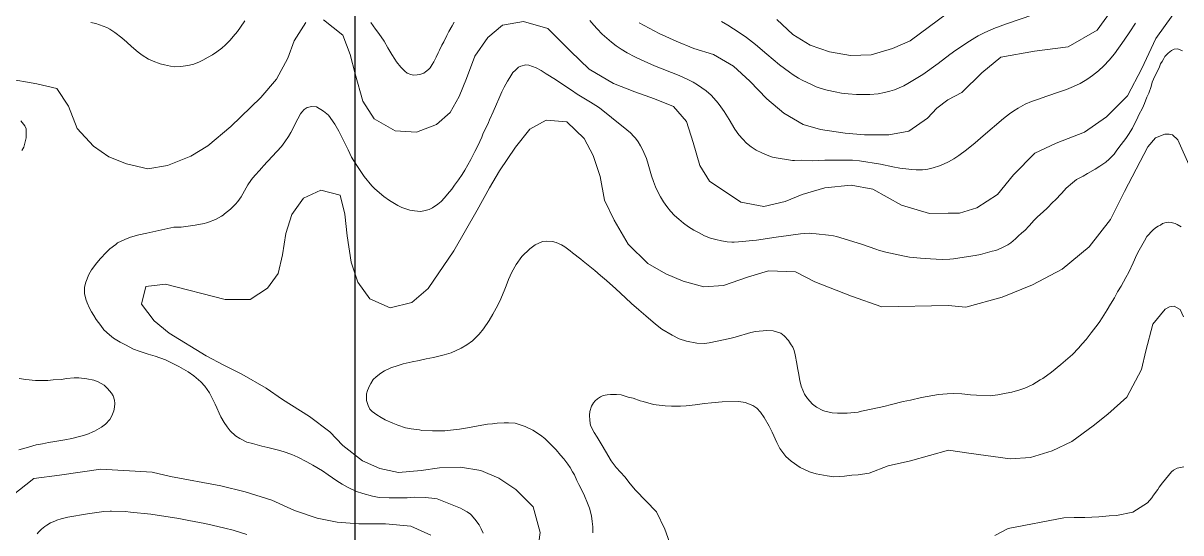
# Model space of a CAD drawing. Header units: metres. Extents: x 548946 to 557077, y 1838800 to 1845419.
# Drawn here: x 552815 to 553460, y 1843517 to 1843801 of the extents above; entities that cross this region are included whole.
import ezdxf

# ---------------------------------------------------------------- set-up
doc = ezdxf.new("R2010")
doc.units = ezdxf.units.M
doc.header["$LTSCALE"] = 28
for name, color, linetype, lineweight in [('1', 7, 'Continuous', 13), ('2', 7, 'Continuous', 13), ('60', 7, 'Continuous', 25)]:
    doc.layers.add(name, color=color, linetype=linetype, lineweight=lineweight)

msp = doc.modelspace()

# ---------------------------------------------------------------- linework, layer by layer
at = {"layer": '1'}
for points in [[(553158.35, 1843801.35), (553169.42, 1843795.31), (553178.88, 1843791.02), (553188.81, 1843787.03), (553199.7, 1843783.67), (553210.83, 1843777.13), (553219.86, 1843768.81), (553229.31, 1843759), (553238.81, 1843750.99), (553249.65, 1843744.68), (553259.33, 1843741.82), (553273.14, 1843739.81), (553283.89, 1843738.86), (553297.46, 1843738.88), (553308.62, 1843741.06), (553318.98, 1843748.22), (553324.07, 1843753.81), (553330.23, 1843758.44), (553338.12, 1843762.49), (553349.3, 1843773.54), (553359.74, 1843782.2), (553378.62, 1843785.6), (553397.25, 1843787.84), (553413.57, 1843797.22), (553429.01, 1843818.85)], [(552982.39, 1843802.96), (552993.1, 1843794.46), (552997.16, 1843783.65), (552999.92, 1843772.94), (553004.36, 1843757.7), (553010.6, 1843747.9), (553022.27, 1843741.17), (553034.13, 1843740.48), (553045.3, 1843744.71), (553052.87, 1843751.34), (553057.87, 1843760.24), (553061.97, 1843770.32), (553066.71, 1843782.65), (553073.84, 1843793.07), (553082.03, 1843799.9), (553093.83, 1843802.03), (553107.33, 1843798.19), (553119.94, 1843785.42), (553130.44, 1843775.47), (553143.9, 1843767.54), (553155.84, 1843762.88), (553166.79, 1843759.01), (553177.4, 1843754.72), (553184.62, 1843746.45), (553188.4, 1843734.71), (553192.05, 1843721.93), (553197.53, 1843713.21), (553214.89, 1843701.49), (553227.71, 1843699.12), (553239.71, 1843701.77), (553249, 1843705.66), (553261.64, 1843709.41), (553276.45, 1843710.98), (553288.49, 1843708.77), (553304.51, 1843699.72), (553320.1, 1843695.17), (553330.39, 1843695.32), (553336.84, 1843695.26), (553346.48, 1843698.29), (553357.97, 1843705.73), (553366.9, 1843716.73), (553378.73, 1843728.71), (553390.55, 1843734.25), (553406.38, 1843740.36), (553418.7, 1843748.96), (553430.31, 1843760.56), (553438.45, 1843775.77), (553446.19, 1843792.54), (553455.63, 1843805.65)], [(553204.09, 1843802.01), (553207.73, 1843799.92), (553214.04, 1843795.9), (553217.98, 1843793.13), (553223.04, 1843789.17), (553229.49, 1843783.85), (553236.53, 1843777.87), (553242.01, 1843773.78), (553244.01, 1843772.37), (553247.06, 1843770.43), (553249.05, 1843769.36), (553254.24, 1843766.87), (553256.91, 1843765.74), (553259.65, 1843764.81), (553263.05, 1843763.86), (553267.52, 1843762.81), (553271.09, 1843762.22), (553274.71, 1843761.8), (553279.42, 1843761.45), (553283.09, 1843761.36), (553286.76, 1843761.45), (553291.47, 1843761.82), (553295.05, 1843762.45), (553297.89, 1843763.16), (553300.6, 1843764.01), (553303.21, 1843765.01), (553305.7, 1843766.18), (553308.04, 1843767.43), (553316.25, 1843772.55), (553324.91, 1843778.66), (553331.32, 1843783.62), (553334.8, 1843786.11), (553342.3, 1843791.14), (553345.36, 1843793.02), (553347.14, 1843794.01), (553350.5, 1843795.7), (553355.88, 1843798.06), (553362.87, 1843800.64), (553377.66, 1843805.71)], [(552805.62, 1843770.28), (552822.61, 1843767.36), (552833.8, 1843764.67), (552840.3, 1843754.91), (552845.18, 1843742.53), (552854.13, 1843732.66), (552862.75, 1843726.74), (552872.55, 1843722.86), (552884.53, 1843720.01), (552895.46, 1843721.9), (552908.46, 1843726.98), (552917.91, 1843732.8), (552930.78, 1843743.5), (552947.51, 1843759.64), (552956.19, 1843769.98), (552962.42, 1843781.59), (552966.04, 1843791.35), (552972.44, 1843801.44)], [(552852.69, 1843801.5), (552855.45, 1843800.92), (552861.59, 1843798.72), (552863.3, 1843797.72), (552866, 1843795.94), (552869.93, 1843792.99), (552872.7, 1843790.61), (552875.38, 1843788.13), (552879.13, 1843784.96), (552881.22, 1843783.31), (552884.86, 1843781.13), (552887.38, 1843780.02), (552891.35, 1843778.48), (552893.81, 1843777.96), (552897.18, 1843777.25), (552899.52, 1843776.82), (552902.9, 1843777.01), (552905.46, 1843777.3), (552907.6, 1843777.75), (552910.03, 1843778.32), (552913.18, 1843779.58), (552915.17, 1843780.51), (552918.08, 1843782.14), (552920.52, 1843783.42), (552922.93, 1843785.09), (552925.68, 1843787.2), (552927.67, 1843789.02), (552930.35, 1843791.72), (552932.03, 1843793.61), (552934.49, 1843796.49), (552936.02, 1843798.86), (552938.61, 1843802.35)], [(553008.77, 1843801.4), (553011.39, 1843797.71), (553013.26, 1843795.33), (553016.14, 1843791.07), (553018.26, 1843787.42), (553020.39, 1843783.57), (553022.09, 1843780.97), (553022.95, 1843779.57), (553025.47, 1843776.67), (553027.74, 1843774.33), (553029.06, 1843773.28), (553030.94, 1843772.5), (553032.47, 1843772.18), (553034.55, 1843772.32), (553036.13, 1843772.5), (553038.23, 1843773.34), (553039.26, 1843773.95), (553040.81, 1843775.23), (553041.79, 1843776.24), (553042.97, 1843778.17), (553043.9, 1843779.57), (553045.1, 1843782.2), (553046.23, 1843784.53), (553046.95, 1843786.11), (553048.23, 1843788.85), (553049.41, 1843790.78), (553051.1, 1843794.27), (553052.26, 1843796.4), (553053.97, 1843799.69), (553055.24, 1843801.73)], [(553130.83, 1843802.55), (553132.99, 1843799.99), (553134.79, 1843798.02), (553137.69, 1843795.03), (553140.17, 1843792.7), (553142.76, 1843790.55), (553145.44, 1843788.55), (553148.23, 1843786.69), (553151.64, 1843784.63), (553155.91, 1843782.3), (553159.34, 1843780.65), (553166.88, 1843777.33), (553180.58, 1843771.92), (553185.78, 1843769.58), (553188.3, 1843768.26), (553190.81, 1843766.78), (553193.26, 1843765.15), (553195.6, 1843763.37), (553198.3, 1843760.98), (553199.95, 1843759.3), (553202.36, 1843756.49), (553203.8, 1843754.56), (553205.54, 1843752.01), (553208.46, 1843747.39), (553211.56, 1843742.11), (553213.85, 1843738.97), (553215.95, 1843736.52), (553218.16, 1843734.25), (553220.64, 1843732.2), (553223.53, 1843730.41), (553226.6, 1843728.86), (553229.61, 1843727.54), (553232.61, 1843726.53), (553235.68, 1843725.88), (553241.5, 1843724.94), (553243.63, 1843724.67), (553244.79, 1843724.62), (553248.98, 1843724.77), (553255.11, 1843724.5), (553261.81, 1843724.93), (553266.74, 1843724.86), (553273.24, 1843724.9), (553277.13, 1843724.77)], [(553277.13, 1843724.77), (553281.02, 1843724.41), (553292.66, 1843722.69), (553299.54, 1843721.08), (553303.58, 1843720.41), (553310.12, 1843719.67), (553312.62, 1843719.48), (553316.18, 1843719.5), (553319.03, 1843719.85), (553322.04, 1843720.54), (553325.68, 1843721.69), (553327.88, 1843722.55), (553330.68, 1843723.9), (553333.58, 1843725.61), (553336.38, 1843727.46), (553340.71, 1843730.65), (553345.52, 1843734.53), (553349.89, 1843738.39), (553361.21, 1843748.01), (553364.63, 1843750.62), (553367, 1843752.24), (553369.47, 1843753.79), (553373.44, 1843755.98), (553376.92, 1843757.54), (553380.71, 1843758.88), (553385.48, 1843760.41), (553392.45, 1843762.79), (553396.42, 1843764.19), (553400.32, 1843765.75), (553404.04, 1843767.56), (553406.82, 1843769.15), (553408.32, 1843770.1), (553410.94, 1843771.94), (553414.15, 1843774.51), (553417.24, 1843777.34), (553420.2, 1843780.49), (553423.06, 1843784.03), (553428.51, 1843791.59), (553431.7, 1843796.33), (553434.77, 1843801.09)], [(553465.35, 1843720.84), (553458.35, 1843736.17), (553455.46, 1843739.02), (553453.65, 1843739.38), (553451.13, 1843739.38), (553446.07, 1843737.24), (553441.74, 1843732.24), (553428.69, 1843707.31), (553420.86, 1843691.86), (553408.97, 1843676.65), (553393.93, 1843664.14), (553377.37, 1843655.43), (553360.6, 1843648.63), (553340.38, 1843642.93), (553330.51, 1843643.97), (553293.5, 1843643.28), (553276.51, 1843649.23), (553256.21, 1843657.03), (553245.31, 1843662.7), (553230.27, 1843663.15), (553218.62, 1843659.77), (553205.31, 1843655.17), (553194.26, 1843654.29), (553182.75, 1843657.45), (553173.18, 1843661.61), (553163.04, 1843667.36), (553152.07, 1843678.15), (553144.26, 1843691.48), (553139.02, 1843702.53), (553136.48, 1843715.82), (553132.58, 1843727.42), (553127.52, 1843736.96), (553118.02, 1843746.12), (553106.37, 1843747.09), (553097.34, 1843742.09), (553089.39, 1843732.08), (553080.52, 1843718.89), (553074.82, 1843709.4), (553068.03, 1843697.09), (553055.01, 1843674.33), (553040.63, 1843653.34), (553031.52, 1843645.63), (553019.44, 1843642.58), (553008.1, 1843647.69), (553001.4, 1843656.91), (552997.82, 1843668.03), (552995.49, 1843682.76), (552994.25, 1843694.78), (552991.62, 1843705.37), (552980.93, 1843708.12), (552971.19, 1843703.67), (552964.67, 1843694.6), (552961.39, 1843684.1), (552959.55, 1843672.23), (552957.17, 1843661.71)], [(553242.64, 1843622.52), (553243.85, 1843620.67), (553244.56, 1843618.85), (553245.23, 1843616.53), (553246.07, 1843611.74), (553246.45, 1843609.29), (553246.97, 1843606.55), (553247.77, 1843602.16), (553248.52, 1843599.05), (553250.33, 1843594.57), (553252.01, 1843592.16), (553254.86, 1843589), (553257.04, 1843587.45), (553260.66, 1843585.47), (553261.8, 1843585.1), (553265.89, 1843584.17), (553268.81, 1843584.01), (553274.19, 1843584.02), (553280.21, 1843584.61), (553282.16, 1843585.04), (553288.4, 1843586.35), (553294.52, 1843587.75), (553298.79, 1843588.83), (553305.29, 1843590.48), (553309.38, 1843591.34), (553315.5, 1843592.74), (553325.09, 1843594.44), (553329.84, 1843594.78), (553333.21, 1843594.97), (553338.03, 1843594.72), (553342.87, 1843594.28), (553346.2, 1843593.96), (553353.91, 1843593.75), (553358.15, 1843594.13), (553362.84, 1843595.07), (553365.86, 1843595.71), (553370.41, 1843596.93), (553373.19, 1843597.95), (553377.54, 1843600.04), (553381.64, 1843602.51), (553383.15, 1843603.28), (553387.94, 1843606.82), (553393.24, 1843611.02), (553397.15, 1843614.36), (553399.68, 1843616.65), (553403.07, 1843620.23), (553405.18, 1843622.66), (553407.3, 1843625.1), (553410.18, 1843628.72), (553412.68, 1843632.11), (553414.52, 1843634.41), (553416.22, 1843637), (553418.98, 1843641.61), (553420.92, 1843644.72), (553423.12, 1843648.17), (553424.84, 1843651.46), (553426.86, 1843654.68), (553429.5, 1843659.58), (553431.15, 1843662.56), (553433.46, 1843667.71), (553435.63, 1843672.25), (553436.94, 1843674.8), (553438.44, 1843677.36), (553439.83, 1843680.02), (553441.16, 1843682.36), (553444.54, 1843685.94), (553446.01, 1843687.11), (553447.49, 1843688.08), (553448.71, 1843688.72), (553449.92, 1843689.55), (553451.84, 1843690.17), (553453.42, 1843690.35), (553454.64, 1843690.09), (553456.99, 1843689.66), (553458.15, 1843689.1), (553460.3, 1843687.75)], [(553103.35, 1843571.86), (553099.05, 1843574.56), (553094.82, 1843576.67), (553091.92, 1843577.53), (553089.23, 1843578.42), (553085.5, 1843578.7), (553083.01, 1843578.71), (553079.16, 1843578.37), (553076.59, 1843578.07), (553073.73, 1843577.85), (553068.54, 1843576.95), (553063.75, 1843576.11), (553058.08, 1843575.06), (553056.59, 1843574.99), (553051.27, 1843574.38), (553049.89, 1843574.22), (553045.71, 1843574.14), (553043.11, 1843574.24), (553037.19, 1843574.46), (553035.77, 1843574.7), (553031.21, 1843575.28), (553028.14, 1843575.92), (553023.78, 1843577.42), (553021.06, 1843578.5), (553016.77, 1843580.31), (553014.42, 1843581.64), (553012.16, 1843583.07), (553009.55, 1843584.97), (553008.1, 1843586.3), (553007.17, 1843588.29), (553006.26, 1843590.98), (553006.23, 1843594.77), (553006.81, 1843596.63), (553007.92, 1843599.15), (553008.66, 1843600.54), (553010.01, 1843602.69), (553011.63, 1843604.27), (553014.29, 1843606.27), (553016.43, 1843607.61), (553019.85, 1843609.2), (553023.89, 1843610.46), (553026.78, 1843611.39), (553031.72, 1843612.66), (553035.64, 1843613.3), (553039.62, 1843614.26), (553043.63, 1843615.02), (553049.64, 1843616.5), (553053.41, 1843617.63), (553059, 1843620.17), (553062.28, 1843622.04), (553065.32, 1843624.28), (553069.18, 1843628.02), (553071.45, 1843630.87), (553074.7, 1843635.63), (553076.7, 1843639.06), (553079.51, 1843644.17), (553081.09, 1843647.74), (553083.38, 1843653.09), (553084.07, 1843654.87), (553085.46, 1843658.42), (553087.29, 1843662.52), (553089.79, 1843666.8), (553092.89, 1843671.15), (553097.27, 1843675.54), (553100.31, 1843677.78), (553104.4, 1843679.55), (553106.76, 1843679.82), (553109.98, 1843679.59), (553112.04, 1843679.03), (553114.98, 1843677.77), (553116.91, 1843676.59), (553119.76, 1843674.32), (553121.19, 1843673.19), (553125.67, 1843669.81), (553127.1, 1843668.67), (553133.49, 1843663.42), (553136.8, 1843660.6), (553140.12, 1843657.79), (553145.23, 1843653.19), (553150.59, 1843648.21), (553154.04, 1843645.11), (553158.15, 1843641.49), (553161.93, 1843638.13), (553167.35, 1843633.47), (553170.95, 1843630.78), (553176.72, 1843627.45), (553180.64, 1843625.41), (553184.59, 1843624.06), (553190.4, 1843623.03), (553194.71, 1843622.83), (553197.27, 1843623.12), (553208.87, 1843625.54), (553211.67, 1843626.36), (553220.46, 1843628.87), (553223.09, 1843629.47), (553229.31, 1843630.08), (553232.92, 1843629.89), (553237.17, 1843628.48), (553239.04, 1843627), (553241.43, 1843624.38), (553242.64, 1843622.52)], [(552957.17, 1843661.71), (552951.18, 1843653.59), (552941.53, 1843647.23), (552927.56, 1843647.3), (552894.3, 1843655.79), (552883.42, 1843654.54), (552880.96, 1843644.78), (552888.04, 1843635.47), (552896.39, 1843628.61), (552916.93, 1843615.97), (552926.75, 1843610.69), (552936.81, 1843605.7), (552950.38, 1843597.9), (552959.43, 1843591.63), (552974.62, 1843582.1), (552985.97, 1843573.54), (552993.11, 1843566.03), (553004.08, 1843557.55), (553013.79, 1843553.28), (553024.17, 1843551.01), (553036.73, 1843552.06), (553047.07, 1843553.51), (553058.68, 1843553.94), (553070.05, 1843552.04), (553080.01, 1843547.8), (553089.45, 1843541.45), (553099.27, 1843531.81), (553103.09, 1843517.52), (553101.3, 1843503.99)], [(553461.68, 1843637.72), (553459.7, 1843641.63), (553456.41, 1843643.59), (553453.77, 1843643.27), (553451.46, 1843641.96), (553444.54, 1843633.47), (553440.58, 1843618.79), (553438.22, 1843608.26), (553430.03, 1843593), (553419.48, 1843583.53), (553411.24, 1843577), (553399.37, 1843568.19), (553388.49, 1843562.97), (553376.29, 1843559.38), (553365.03, 1843558.55), (553342.01, 1843561.82), (553330.72, 1843563.34), (553309.51, 1843557.55), (553296.96, 1843554.74), (553286.48, 1843550.61), (553280.32, 1843549.72), (553276.74, 1843549.5), (553272.73, 1843548.94), (553266.79, 1843548.55), (553262.94, 1843549.06), (553256.84, 1843550.16), (553253.09, 1843551.44), (553247.9, 1843553.69), (553243.04, 1843557.21), (553240.07, 1843559.91), (553236.73, 1843564.27), (553235.01, 1843567.68), (553232.37, 1843573.35), (553230.73, 1843576.86), (553227.91, 1843581.66), (553225.96, 1843584.57), (553223.81, 1843586.79), (553221.64, 1843588.34), (553217.29, 1843589.93), (553213.89, 1843590.58), (553204.44, 1843590.26), (553198.62, 1843589.79), (553194.58, 1843589.42), (553189.44, 1843588.73), (553184.49, 1843588.07), (553181.37, 1843588), (553176.25, 1843587.98), (553172.73, 1843588.06), (553167.82, 1843588.73), (553166.27, 1843588.93), (553160.4, 1843590.53), (553158.84, 1843590.92), (553154.98, 1843592.28), (553152.07, 1843592.9), (553148.32, 1843594.18), (553145.55, 1843594.34), (553142.32, 1843594.35), (553140.45, 1843594.13), (553138.12, 1843593.77), (553136.77, 1843593.14), (553135, 1843591.99), (553133.8, 1843590.9)], [(553133.8, 1843590.9), (553132.78, 1843589.84), (553131.77, 1843587.92), (553130.7, 1843584.86), (553130.54, 1843582.94), (553130.69, 1843579.92), (553131.2, 1843577.14), (553133.17, 1843573.19), (553134.88, 1843570.63), (553137.69, 1843566.02), (553139.57, 1843562.82), (553142.75, 1843557.4), (553145.53, 1843553.83), (553150.21, 1843548.58), (553153.31, 1843544.76), (553156.27, 1843541.21), (553167.99, 1843529.05), (553172.5, 1843519.44), (553176.01, 1843509.7)], [(553132.43, 1843517.41), (553132.36, 1843520.69), (553132.11, 1843523.76), (553131.66, 1843526.8), (553130.57, 1843531.06), (553129.55, 1843533.84), (553127.79, 1843537.93), (553126.6, 1843540.49), (553124.66, 1843544.36), (553123.6, 1843546.63), (553122.15, 1843549.76), (553121.15, 1843551.44), (553119.79, 1843553.78), (553118.58, 1843555.64), (553116.34, 1843558.67), (553114.51, 1843560.66), (553111.98, 1843563.56), (553109.48, 1843566.27), (553105.77, 1843569.94), (553103.35, 1843571.86)], [(553461.81, 1843554.2), (553459.87, 1843553.78), (553458.12, 1843553.38), (553455.95, 1843552.24), (553454.95, 1843551.42), (553449.87, 1843545.25), (553448.06, 1843542.75), (553447.21, 1843541.46), (553444.87, 1843538.3), (553443.94, 1843536.89), (553441.56, 1843534.12), (553433.28, 1843528.89), (553424.2, 1843527.15), (553420.23, 1843526.89), (553414.41, 1843526.33), (553410.45, 1843526.07), (553406.57, 1843525.93), (553400.68, 1843525.95), (553394.93, 1843525.69), (553363.91, 1843519.79), (553356.47, 1843515.86)], [(552808.41, 1843537.91), (552820.88, 1843547.65), (552835.32, 1843549.6), (552858.29, 1843552.85), (552886.81, 1843551.15), (552897.08, 1843548.74), (552925.21, 1843543.64), (552938.66, 1843540.31), (552953.55, 1843535.61), (552966.14, 1843529.75), (552978.91, 1843525.58), (552990.05, 1843523.4), (553002.09, 1843522.34), (553016.82, 1843522.36), (553030.94, 1843521.04), (553042.26, 1843516.18)], [(552822.74, 1843516.81), (552823.6, 1843517.8), (552825.26, 1843519.46), (552827.1, 1843520.94), (552828.19, 1843521.68), (552830.32, 1843522.89), (552832.57, 1843523.91), (552833.85, 1843524.41), (552836.21, 1843525.17), (552839.98, 1843526.08), (552850.83, 1843527.91), (552859.86, 1843529.2), (552863.42, 1843529.54), (552864.26, 1843529.56), (552871.95, 1843529.23), (552874.84, 1843528.93), (552886.21, 1843527.72), (552901.68, 1843525.36), (552907.37, 1843524.34), (552916.27, 1843522.61), (552920.35, 1843521.76), (552927.36, 1843520.09), (552931.98, 1843518.83), (552939.62, 1843516.46)]]:
    msp.add_lwpolyline(points, dxfattribs=at)
at = {"layer": '2'}
for points in [[(553330.11, 1843806.74), (553309.26, 1843791.35), (553299.38, 1843787.02), (553287.61, 1843783.49), (553276, 1843783.06), (553264.36, 1843785.18), (553253.55, 1843788.94)], [(553253.55, 1843788.94), (553243.92, 1843794.75), (553234.89, 1843803.07)], [(553461.04, 1843785.75), (553459.75, 1843786.27), (553458.17, 1843786.85), (553456.48, 1843786.66), (553454.86, 1843785.9), (553453.03, 1843784.46), (553452.27, 1843783.71), (553451.17, 1843782.54), (553450.63, 1843781.43), (553449.68, 1843779.81), (553448.79, 1843778.47), (553448.13, 1843776.78), (553446.68, 1843773.68), (553445.69, 1843771.57), (553444.18, 1843768.17), (553443.5, 1843765.82), (553442.3, 1843762.17), (553441.15, 1843759.86), (553439.85, 1843756.3), (553438.81, 1843753.71), (553436.77, 1843750.06), (553435.63, 1843747.56)], [(553211.23, 1843679.21), (553209.87, 1843679.23), (553207.37, 1843679.47), (553204.19, 1843679.98), (553201.06, 1843680.62), (553197.94, 1843681.51), (553194.76, 1843682.8), (553191.63, 1843684.33), (553188.67, 1843685.94), (553185.83, 1843687.72), (553183.04, 1843689.74), (553180.41, 1843691.91), (553178, 1843694.12), (553175.79, 1843696.45), (553173.74, 1843698.97), (553171.86, 1843701.63), (553170.2, 1843704.34), (553168.71, 1843707.13), (553167.39, 1843710.02), (553166.21, 1843713.01), (553165.18, 1843716.14), (553163.32, 1843722.56), (553162.28, 1843725.8), (553160.95, 1843729.09), (553159.76, 1843731.58), (553159.05, 1843732.86), (553157.69, 1843735), (553156.16, 1843737), (553155.23, 1843738.08), (553153.37, 1843740), (553151.39, 1843741.78), (553150.29, 1843742.67), (553149.59, 1843743.17), (553136.19, 1843754.04), (553134.15, 1843755.3), (553131.05, 1843757.04), (553128.27, 1843758.72), (553123.75, 1843761.59), (553120.61, 1843763.73), (553115.21, 1843767.3), (553111.55, 1843769.68), (553106.39, 1843772.88), (553103.69, 1843774.66), (553100.93, 1843776.14), (553096.76, 1843777.66), (553095.14, 1843777.88), (553092.23, 1843777.15), (553091.01, 1843776.51), (553089.28, 1843775.01), (553087.95, 1843773.56), (553086.16, 1843770.86), (553084.9, 1843768.82), (553083.09, 1843765.42), (553081.79, 1843762.88), (553080.05, 1843758.89), (553078.68, 1843756.04), (553076.88, 1843751.74), (553074.9, 1843747.22), (553074.27, 1843745.75), (553071.22, 1843739.22), (553070.51, 1843737.64), (553068.36, 1843732.9), (553066.72, 1843729.72), (553064.44, 1843725.27), (553062.7, 1843722.17)], [(553062.7, 1843722.17), (553061.04, 1843719.19), (553059.61, 1843716.93), (553057.56, 1843713.9), (553055.31, 1843710.85), (553053.96, 1843708.7), (553051.39, 1843705.91), (553049.73, 1843703.83), (553047.85, 1843701.92), (553046.04, 1843700.31), (553043.07, 1843698.37), (553041.19, 1843697.36), (553038.28, 1843696.63), (553036.42, 1843696.32), (553033.09, 1843696.63), (553030.55, 1843697.04), (553026.1, 1843698.43), (553023.77, 1843699.56), (553019.06, 1843702.41), (553016.01, 1843704.66), (553010.93, 1843708.87), (553009.35, 1843710.48), (553004.96, 1843715.77), (553000.86, 1843721.88), (552998.04, 1843726.45), (552996.08, 1843730.52), (552992.95, 1843736.94), (552990.99, 1843741.01), (552988.74, 1843744.94), (552985.09, 1843749.82), (552982.33, 1843752.19), (552978.38, 1843754.44), (552975.94, 1843754.76), (552973.21, 1843754.24), (552971.55, 1843753.06), (552970.22, 1843751.61), (552969.63, 1843750.64), (552966.58, 1843745), (552966.02, 1843743.84), (552964.23, 1843740.24), (552962.88, 1843738.09), (552960.84, 1843735.07), (552958.94, 1843732.45), (552948.76, 1843721.52), (552948.19, 1843720.83), (552942.78, 1843714.86), (552941.8, 1843713.57), (552940.17, 1843711.07), (552936.41, 1843704.46), (552934.64, 1843701.83), (552933.36, 1843700.33), (552930.51, 1843697.53), (552927.27, 1843694.92), (552926.36, 1843694.28), (552925.45, 1843693.68), (552922.11, 1843691.83), (552918.33, 1843690.35), (552917.14, 1843689.99), (552915.89, 1843689.65), (552910.83, 1843688.59), (552905.67, 1843687.85), (552903.08, 1843687.61), (552898.87, 1843687.49), (552883.98, 1843684.14), (552879.42, 1843683.33)], [(552813.64, 1843746.68), (552815.17, 1843744.96), (552815.94, 1843744), (552816.72, 1843742.19), (552816.72, 1843740.48), (552816.61, 1843737.33), (552816.2, 1843735.1), (552815.31, 1843732.05), (552814.3, 1843730.13)], [(553435.63, 1843747.56), (553433.77, 1843743.93), (553433.25, 1843742.64), (553430.99, 1843739.16), (553429.44, 1843736.99), (553426.89, 1843733.57), (553424.51, 1843730.35), (553422.96, 1843728.18), (553420.24, 1843725.41), (553418.24, 1843723.76), (553414.9, 1843721.48), (553412.43, 1843719.86), (553408.15, 1843717.48), (553405.68, 1843715.87), (553402, 1843714.02), (553399.74, 1843712.25), (553396.29, 1843709.2), (553393.85, 1843706.54), (553390.03, 1843702.6), (553388.82, 1843701.51), (553385.69, 1843698.21), (553383.37, 1843696.15), (553380.19, 1843693.22), (553378.41, 1843691.4), (553375.55, 1843688.23), (553373.08, 1843685.77), (553371.52, 1843684.45), (553369.47, 1843682.51), (553368.02, 1843681.11), (553365.42, 1843678.91), (553363.66, 1843677.76), (553361.87, 1843676.8), (553359.98, 1843675.92), (553357.09, 1843674.64), (553354.97, 1843674.11), (553349.81, 1843672.76), (553348.54, 1843672.24), (553345.57, 1843671.71), (553341.82, 1843671.28), (553333.48, 1843669.83), (553331.31, 1843669.69), (553327.56, 1843669.57), (553323.82, 1843669.66), (553320.68, 1843669.84), (553314.95, 1843670.23), (553311, 1843670.62), (553308.88, 1843670.91), (553305.17, 1843671.58), (553295.74, 1843673.67), (553292.12, 1843674.63), (553290.2, 1843675.22), (553282.08, 1843678.16), (553268.25, 1843682.31), (553266.62, 1843682.67), (553263.78, 1843683.1), (553256.93, 1843683.88), (553254.38, 1843684.09), (553252.99, 1843684.12), (553250.51, 1843684.01), (553248.09, 1843683.78), (553241.54, 1843683), (553234.66, 1843681.92), (553223.57, 1843680.37), (553213.65, 1843679.35), (553211.23, 1843679.21)], [(552879.42, 1843683.33), (552874.73, 1843681.94), (552871.73, 1843680.74), (552867.59, 1843678.75), (552866.63, 1843677.97), (552863.3, 1843675.5), (552861.16, 1843673.45), (552858.03, 1843670.15), (552856.03, 1843667.64), (552853.15, 1843663.8), (552851.63, 1843661.25), (552849.94, 1843656.97), (552849.11, 1843654.21), (552849.15, 1843650.61), (552849.97, 1843647.56), (552850.6, 1843645.36), (552851.88, 1843642.46), (552853.16, 1843640.42), (552854.34, 1843638.47), (552855.74, 1843636.16), (552858.32, 1843632.75), (552859.91, 1843630.46), (552863.09, 1843627.59), (552865.28, 1843625.85), (552869.06, 1843623.53), (552871.99, 1843622.06), (552876.44, 1843619.71), (552879.61, 1843618.56), (552884.64, 1843616.95), (552888.48, 1843615.77), (552894.22, 1843613.77), (552897.96, 1843611.82), (552901.78, 1843609.98), (552906.96, 1843607.06), (552910.15, 1843604.86), (552913.96, 1843601.49), (552916.24, 1843599), (552918.75, 1843595.29), (552920.18, 1843592.8), (552922.03, 1843589.11), (552922.93, 1843587.03), (552924.13, 1843584.03), (552925.12, 1843582.06), (552927, 1843578.85), (552928.62, 1843576.38), (552930.29, 1843574.19), (552933.36, 1843571.41), (552935.73, 1843569.87), (552939.65, 1843567.95), (552942.7, 1843567.06), (552948, 1843565.58), (552951.32, 1843564.82), (552956.59, 1843563.52), (552959.83, 1843562.66), (552964.67, 1843561.02), (552968.07, 1843559.51), (552973.02, 1843556.94), (552976.47, 1843555.06), (552981.78, 1843551.87), (552984.97, 1843549.67), (552989.72, 1843546.41), (552992.79, 1843544.48), (552995.73, 1843542.82), (553000.66, 1843540.44), (553004.21, 1843539.33)], [(552812.76, 1843603.31), (552816.53, 1843602.69), (552821.81, 1843602.25), (552825.33, 1843602.18), (552828.65, 1843602.27), (552831.75, 1843602.53), (552836.38, 1843602.78), (552839.17, 1843603.29), (552843.4, 1843603.68), (552846.07, 1843603.6), (552850.41, 1843603.05), (552854.37, 1843602.46), (552856.77, 1843601.41), (552860.11, 1843599.6), (552861.93, 1843597.82), (552864.13, 1843595.22), (552865.16, 1843593.72), (552865.92, 1843591.24), (552866.13, 1843589.37), (552865.89, 1843587.34), (552865.46, 1843585.3), (552864.34, 1843582.61), (552863.24, 1843580.58), (552860.79, 1843577.92), (552858.61, 1843576.25), (552854.78, 1843574.01), (552850.43, 1843572.18), (552847.22, 1843571.15), (552842.03, 1843569.98), (552838.22, 1843569.26), (552832.63, 1843568.24), (552829.09, 1843567.65), (552825.84, 1843566.99), (552822.3, 1843566.39), (552816.59, 1843564.79), (552812.55, 1843563.57)], [(553004.21, 1843539.33), (553009.61, 1843537.76), (553013.31, 1843537.04), (553019.02, 1843536.94), (553022.84, 1843536.8), (553028.9, 1843536.93), (553033.13, 1843537.32), (553039.05, 1843537.04), (553042.7, 1843536.7), (553045.79, 1843536.29), (553058.7, 1843531.09), (553059.97, 1843530.44), (553062.36, 1843529.07), (553064.18, 1843527.77), (553064.67, 1843527.34), (553066.75, 1843525.05), (553069.01, 1843521.82), (553070.29, 1843519.64), (553071.42, 1843517.26)]]:
    msp.add_lwpolyline(points, dxfattribs=at)
at = {"layer": '60'}
msp.add_line((553000, 1843000), (553000, 1844000), dxfattribs=at)

doc.saveas('drawing.dxf')
